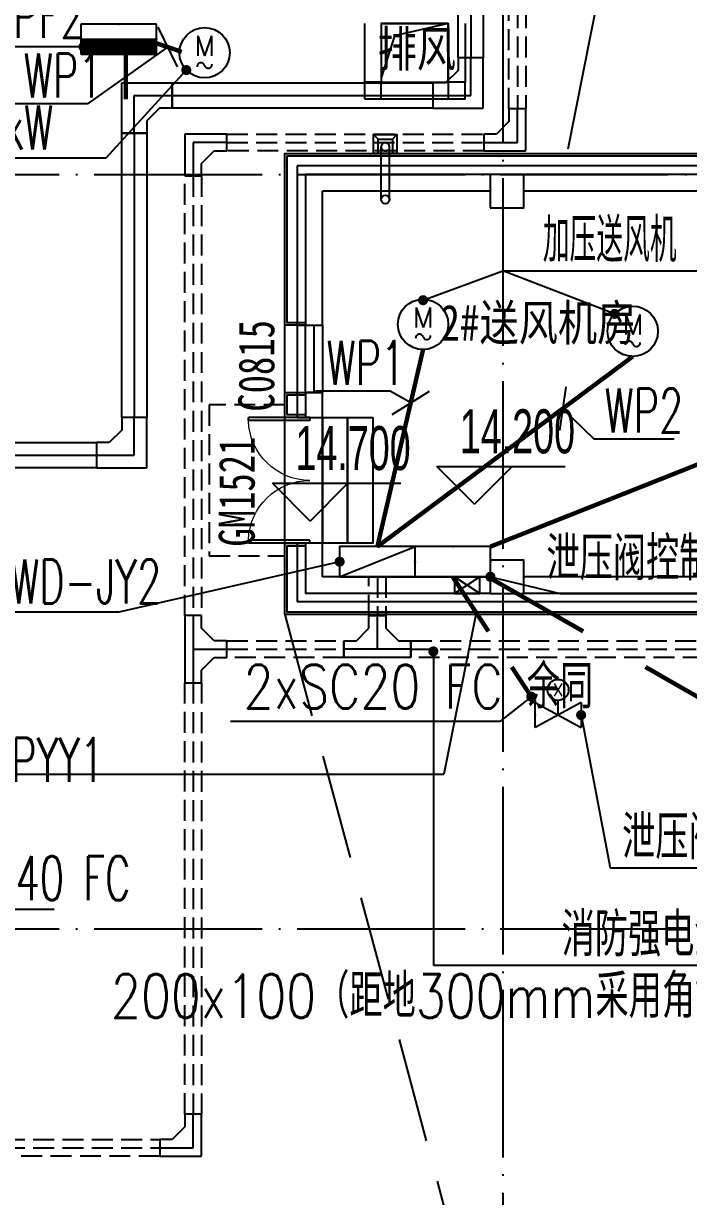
# Model space of a CAD drawing. Extents: x -233336 to 840473, y -28113 to 330904.
# Drawn here: x 98686 to 106615, y 271808 to 285800 of the extents above; entities that cross this region are included whole.
import ezdxf
from ezdxf.enums import TextEntityAlignment as Align
from ezdxf.xclip import XClip

# ---------------------------------------------------------------- set-up
doc = ezdxf.new("R2010")
doc.units = 0
doc.header["$LTSCALE"] = 1000
doc.header["$XCLIPFRAME"] = 2
for name, pattern in [('104-14# 核心筒$0$DOTE', [2.42, 2, -0.2, 0.02, -0.2]), ('DASH', [0.35, 0.25, -0.1]), ('X-104 14#平面$0$$0$DASH', [0.35, 0.25, -0.1]), ('X-104 14#平面$0$DASH', [0.35, 0.25, -0.1])]:
    doc.linetypes.add(name, pattern=pattern)
doc.layers.get('0').update_dxf_attribs({"linetype": 'CONTINUOUS'})
for name, color, linetype in [('104-14# 核心筒$0$A_AXIS-轴线', 8, '104-14# 核心筒$0$DOTE'), ('CABLETRAY', 130, 'CONTINUOUS'), ('CABLETRAY_DIM', 80, 'CONTINUOUS'), ('CABLETRAY_DOTE', 160, 'CONTINUOUS'), ('DIM-动力', 80, 'CONTINUOUS'), ('DIM-插座', 80, 'CONTINUOUS'), ('DIM-箱柜', 80, 'CONTINUOUS'), ('EQUIP-动力', 80, 'CONTINUOUS'), ('EQUIP-箱柜', 80, 'CONTINUOUS'), ('WIRE-动力', 50, 'CONTINUOUS'), ('WIRE-插座', 160, 'CONTINUOUS'), ('X-104 14#平面$0$01-标注_标高', 8, 'CONTINUOUS'), ('X-104 14#平面$0$02-TEXT_房间', 9, 'CONTINUOUS'), ('X-104 14#平面$0$02-TEXT_标注', 9, 'CONTINUOUS'), ('X-104 14#平面$0$02-TEXT_门窗', 9, 'CONTINUOUS'), ('X-104 14#平面$0$A-C_玻璃幕墙', 8, 'CONTINUOUS'), ('X-104 14#平面$0$A-C_窗', 8, 'CONTINUOUS'), ('X-104 14#平面$0$A-C_门', 8, 'CONTINUOUS'), ('X-104 14#平面$0$A-O_分水线', 8, 'CONTINUOUS'), ('X-104 14#平面$0$A-O_屋面', 8, 'CONTINUOUS'), ('X-104 14#平面$0$A-SUR_保温', 8, 'CONTINUOUS'), ('X-104 14#平面$0$A-SUR_看线', 8, 'CONTINUOUS'), ('X-104 14#平面$0$A-TECH_电气', 8, 'CONTINUOUS'), ('X-104 14#平面$0$A_STR-砌块墙', 7, 'CONTINUOUS'), ('X-104 14#平面$0$A_STR-砼柱', 8, 'CONTINUOUS'), ('X-104 14#平面$0$DUCT-新风管立管', 3, 'CONTINUOUS'), ('X-104 14#平面$0$图例', 7, 'CONTINUOUS')]:
    doc.layers.add(name, color=color, linetype=linetype)
doc.styles.add('_TCH_DIM', font='ROMANS2', dxfattribs={"width": 0.8, "bigfont": 'HZDF2'})
doc.styles.add('_TCH_LABEL', font='COMPLEX', dxfattribs={"bigfont": 'GBCBIG'})
doc.styles.add('_TEL_DIM', font='ROMANS2', dxfattribs={"width": 0.8, "height": 3.5, "bigfont": 'HZDF2'})
doc.styles.add('X-104 14#平面$0$_TCH_DIM', font='ros.shx', dxfattribs={"width": 0.8, "bigfont": 'jd.shx'})
doc.styles.add('X-104 14#平面$0$_TCH_SPACE', font='STXIHEI.TTF', dxfattribs={"width": 0.8, "height": 5})
doc.styles.add('X-104 14#平面$0$_TCH_WINDOW', font='STXIHEI.TTF', dxfattribs={"width": 0.75, "height": 3.5})
doc.styles.add('X-104 14#平面$0$Standard', font='STXIHEI.TTF', dxfattribs={"width": 0.8})

# ---------------------------------------------------------------- blocks, each defined once
blk = doc.blocks.new('$equip$00001811')
blk.add_circle((0, 0), 0.5)
for centre, radius, start, end in [((-0.073, -0.273), 0.0768, 17.2272, 184.2164), ((0.073, -0.227), 0.0769, 197.2591, 5.1179)]:
    blk.add_arc(centre, radius, start, end)
at = {"color": 7, "style": '_TEL_DIM'}
blk.add_attdef('$TEXT$', text='', height=0.4, dxfattribs=at).set_placement((0.001, 0.137), align=Align.MIDDLE_CENTER)
at = {"color": 7, "style": '_TEL_DIM', "flags": 1}
blk.add_attdef('A', text='', height=0.00002, dxfattribs=at).set_placement((0, 0), align=Align.MIDDLE_CENTER)
blk = doc.blocks.new('104-14# 核心筒')
at = {"layer": '104-14# 核心筒$0$A_AXIS-轴线'}
for p, q in [((104400, 317833.6), (104400, 259754.9)), ((-9370.1, 284000), (120259.9, 284000)), ((-9370.1, 275000), (120259.9, 275000))]:
    blk.add_line(p, q, dxfattribs=at)
blk = doc.blocks.new('X-104 14#平面$0$0000')
for p, q in [((68587, 39539), (63777, 15271)), ((62677, 9721), (62299, 7817)), ((45350, 7817), (62299, 7817))]:
    blk.add_line(p, q)
blk = doc.blocks.new('X-104 14#平面$0$A$C6C68079C')
at = {"layer": 'X-104 14#平面$0$图例'}
for p, q in [((91, 87), (145, 141)), ((91, -87), (145, -137))]:
    blk.add_line(p, q, dxfattribs=at)
for points in [[(-80, -137), (-80, 141), (145, 141), (145, -137)], [(-80, -87), (-80, 87), (91, 87), (91, -87)]]:
    blk.add_lwpolyline(points, close=True, dxfattribs=at)
blk = doc.blocks.new('*U95')
blk.add_lwpolyline([(200, 0), (200, 300), (0, 300), (0, 0), (200, 0), (0, 300), (0, 0), (200, 300)])
blk = doc.blocks.new('X-104 14#平面$0$dd')
at = {"layer": 'X-104 14#平面$0$A-TECH_电气', "rotation": 90}
blk.add_blockref('*U95', (104188, -20100), dxfattribs=at)
blk = doc.blocks.new('_FZHK')
blk.add_lwpolyline([(-0.5, -0.5), (0.5, -0.5), (0.5, 0.5), (-0.5, 0.5)], close=True)
blk = doc.blocks.new('X-104 14#平面$0$$DorLib2D$00000002')
for p, q in [((-0.5, 0), (-0.5, 0.4875)), ((-0.475, 0.4875), (-0.5, 0.4875)), ((-0.475, 0), (-0.475, 0.4875)), ((0.475, 0), (0.475, 0.4875)), ((0.475, 0.4875), (0.5, 0.4875)), ((0.5, 0), (0.5, 0.4875)), ((-0.5, 0), (-0.475, 0)), ((0.5, 0), (0.475, 0))]:
    blk.add_line(p, q)
at = {"lineweight": 13}
for centre, start, end in [((-0.4875, 0), 0, 88.53072), ((0.4875, 0), 91.46928, 180)]:
    blk.add_arc(centre, 0.4875, start, end, dxfattribs=at)
blk = doc.blocks.new('X-104 14#平面$0$$TCHSYS$WIN2D')
for p, q in [((-0.5, 0.5), (0.5, 0.5)), ((-0.5, 0.5), (-0.5, -0.5)), ((0.5, 0.5), (0.5, -0.5)), ((0.5, 0.167), (-0.5, 0.167)), ((0.5, -0.167), (-0.5, -0.167)), ((-0.5, -0.5), (0.5, -0.5))]:
    blk.add_line(p, q)
blk = doc.blocks.new('X-104 14#平面')
blk.add_lwpolyline([(102950, 285100), (103750, 285100), (103750, 285800), (102950, 285800)], close=True)
at = {"layer": 'X-104 14#平面$0$01-标注_标高'}
for p, q in [((104062.4, 280065.1), (103612.4, 280515.1)), ((103612.4, 280515.1), (105144.3, 280515.1)), ((104062.4, 280065.1), (104512.4, 280515.1)), ((102102.8, 279865.1), (101652.8, 280315.1)), ((101652.8, 280315.1), (103184.7, 280315.1)), ((102102.8, 279865.1), (102552.8, 280315.1))]:
    blk.add_line(p, q, dxfattribs=at)
at = {"layer": 'X-104 14#平面$0$02-TEXT_标注', "linetype": 'X-104 14#平面$0$DASH', "ltscale": 5}
blk.add_lwpolyline([(101800, 278750), (110552.4, 246198.1)], dxfattribs=at)
at = {"layer": 'X-104 14#平面$0$A-C_玻璃幕墙'}
for points in [[(102050, 282200), (101800, 282200), (101800, 284250), (107750, 284250), (107750, 284000)], [(102050, 282230), (101830, 282230), (101830, 284220), (107720, 284220), (107720, 284000)], [(102050, 281100), (101800, 281100), (101800, 281400), (102050, 281400)], [(102050, 281130), (101830, 281130), (101830, 281370), (102050, 281370)], [(108000, 279000), (108000, 278750), (101800, 278750), (101800, 279600), (102050, 279600)], [(107970, 279000), (107970, 278780), (101830, 278780), (101830, 279570), (102050, 279570)]]:
    blk.add_lwpolyline(points, dxfattribs=at)
at = {"layer": 'X-104 14#平面$0$A-C_门'}
blk.add_line((102250, 281100), (102250, 279600), dxfattribs=at)
for points in [[(102550, 281100), (102550, 279600), (102250, 279600), (102250, 281100)], [(102850, 281100), (102850, 279600), (102550, 279600), (102550, 281100)]]:
    blk.add_lwpolyline(points, close=True, dxfattribs=at)
at = {"layer": 'X-104 14#平面$0$A-O_分水线'}
for p, q in [((102950, 283700), (102950, 284330)), ((103050, 283700), (103050, 284330))]:
    blk.add_line(p, q, dxfattribs=at)
blk.add_circle((103000, 283700), 50, dxfattribs=at)
blk.add_arc((103000, 284330), 50, 0, 180, dxfattribs=at)
at = {"layer": 'X-104 14#平面$0$A-O_分水线', "linetype": 'X-104 14#平面$0$$0$DASH', "ltscale": 0.2}
blk.add_arc((103000, 284330), 50, 180, 0, dxfattribs=at)
at = {"layer": 'X-104 14#平面$0$A-O_屋面', "linetype": 'X-104 14#平面$0$DASH'}
blk.add_lwpolyline([(101800, 281250), (100900, 281250), (100900, 279450), (101800, 279450)], dxfattribs=at)
at = {"layer": 'X-104 14#平面$0$A-SUR_保温'}
for p, q in [((104500, 284100), (101950, 284100)), ((101950, 284100), (101950, 282200)), ((107450, 284100), (104500, 284100)), ((101950, 282200), (102050, 282200)), ((101950, 281400), (102050, 281400)), ((101950, 281400), (101950, 281100)), ((101950, 281100), (102050, 281100)), ((101950, 279600), (102050, 279600)), ((101950, 279600), (101950, 278900)), ((104400, 278900), (101950, 278900)), ((107450, 278900), (104400, 278900))]:
    blk.add_line(p, q, dxfattribs=at)
at = {"layer": 'X-104 14#平面$0$A-SUR_看线'}
for p, q in [((101800, 281400), (101800, 282200)), ((101800, 279600), (101800, 281100))]:
    blk.add_line(p, q, dxfattribs=at)
at = {"layer": 'X-104 14#平面$0$A_STR-砌块墙'}
for p, q in [((102750, 285800), (102750, 285100)), ((102950, 285800), (103750, 285800)), ((102950, 285800), (102950, 285100)), ((103750, 285800), (103750, 285100)), ((103950, 285800), (103950, 285100)), ((102950, 285100), (103750, 285100)), ((102950, 284900), (103750, 284900)), ((104250, 284000), (102050, 284000)), ((102050, 284000), (102050, 282200)), ((107450, 284000), (104650, 284000)), ((104250, 283800), (102250, 283800)), ((102250, 282200), (102250, 283800)), ((107450, 283800), (104650, 283800)), ((102050, 282200), (102250, 282200)), ((102050, 281400), (102050, 281100)), ((102250, 281400), (102050, 281400)), ((102250, 281100), (102250, 281400)), ((102050, 281100), (102250, 281100)), ((102250, 279600), (102050, 279600)), ((102050, 279600), (102050, 279000)), ((102250, 279200), (102250, 279600)), ((104250, 279200), (102250, 279200)), ((107450, 279200), (104650, 279200)), ((104250, 279000), (102050, 279000)), ((107450, 279000), (104650, 279000))]:
    blk.add_line(p, q, dxfattribs=at)
at = {"layer": 'X-104 14#平面$0$DUCT-新风管立管'}
blk.add_lwpolyline([(103750, 285800), (102950, 285800), (102950, 285100), (103750, 285100), (103750, 285800), (103108.9, 285651.9), (102950, 285150.1)], dxfattribs=at)
ref = blk.add_blockref('104-14# 核心筒', (0, 0))
XClip(ref).set_block_clipping_path([(-38664.3623821461, -25500), (139216.5485069363, 330900)])
blk.add_blockref('X-104 14#平面$0$dd', (-62.7, 299100))
at = {"color": 5, "rotation": 89.99999999999999}
blk.add_blockref('X-104 14#平面$0$A$C6C68079C', (103000, 284330), dxfattribs=at)
at = {"layer": 'X-104 14#平面$0$A-C_窗'}
ref = blk.add_blockref('X-104 14#平面$0$$TCHSYS$WIN2D', (102100, 281800), dxfattribs=dict(at, xscale=800, yscale=-300, zscale=300, rotation=270))
ref.add_attrib('A', 'C0815', (101675.8, 281170), dxfattribs={"layer": 'X-104 14#平面$0$02-TEXT_门窗', "height": 428.14, "rotation": 90, "style": 'X-104 14#平面$0$_TCH_WINDOW', "width": 0.75})
at = {"layer": 'X-104 14#平面$0$A-C_门'}
ref = blk.add_blockref('X-104 14#平面$0$$DorLib2D$00000002', (102100, 280350), dxfattribs=dict(at, xscale=1500, yscale=-1500, zscale=300, rotation=270))
ref.add_attrib('A', 'GM1521', (101442.3, 279561), dxfattribs={"layer": 'X-104 14#平面$0$02-TEXT_门窗', "height": 428.14, "rotation": 90, "style": 'X-104 14#平面$0$_TCH_WINDOW', "width": 0.75})
at = {"layer": 'X-104 14#平面$0$A-O_分水线'}
blk.add_blockref('X-104 14#平面$0$0000', (41400, 269028.8), dxfattribs=at)
at = {"layer": 'X-104 14#平面$0$A_STR-砼柱'}
for p, xscale, yscale, zscale in [((102850, 285000, 3000), 200, 200, 200), ((103850, 285000, 3000), 200, 200, 200), ((104450, 283800), 400, 400, 400), ((104450, 279200), 400, 400, 400)]:
    blk.add_blockref('_FZHK', p, dxfattribs=dict(at, xscale=xscale, yscale=yscale, zscale=zscale))
at = {"layer": 'X-104 14#平面$0$01-标注_标高', "color": 7, "style": 'X-104 14#平面$0$_TCH_DIM', "width": 0.64}
for s, p in [('14.200', (103887.3, 280672.6)), ('14.700', (101927.7, 280472.6))]:
    blk.add_text(s, height=525, dxfattribs=at).set_placement(p)
at = {"layer": 'X-104 14#平面$0$02-TEXT_房间', "style": 'X-104 14#平面$0$_TCH_SPACE', "width": 0.8}
blk.add_text('2#送风机房', height=428.14, dxfattribs=at).set_placement((103656.9, 282016.5))
at = {"layer": 'X-104 14#平面$0$02-TEXT_标注', "style": 'X-104 14#平面$0$Standard', "width": 0.8}
blk.add_text('排风', height=428.14, dxfattribs=at).set_placement((102908.1, 285282.5, 3000))
blk = doc.blocks.new('$equip$00001416')
for p, q in [((0.75, 0.6), (-0.75, 0.6)), ((-0.75, 0), (0.75, 0.6)), ((-0.75, 0.6), (-0.75, 0)), ((0.75, 0), (0.75, 0.6)), ((-0.75, 0), (0.75, 0))]:
    blk.add_line(p, q)
for p in [(0, 0.6), (-0.75, 0.3), (0.75, 0.3), (0, 0)]:
    blk.add_point(p)
at = {"style": '_TCH_LABEL', "flags": 9}
blk.add_attdef('A', (0, 0), '', height=0.00002, dxfattribs=at)
blk = doc.blocks.new('*X5')
at = {"color": 0}
for p, q in [((-250, 32.8), (-182.8, 100)), ((-250, 68.2), (-218.2, 100)), ((-247.5, 0), (-147.5, 100)), ((-212.1, 0), (-112.1, 100)), ((-176.8, 0), (-76.8, 100)), ((-141.4, 0), (-41.4, 100)), ((-106.1, 0), (-6.1, 100)), ((-70.7, 0), (29.3, 100)), ((-35.4, 0), (64.6, 100)), ((0, 0), (100, 100)), ((35.4, 0), (135.4, 100)), ((70.7, 0), (170.7, 100)), ((106.1, 0), (206.1, 100)), ((141.4, 0), (241.4, 100)), ((176.8, 0), (250, 73.2)), ((212.1, 0), (250, 37.9)), ((247.5, 0), (250, 2.5))]:
    blk.add_line(p, q, dxfattribs=at)
blk = doc.blocks.new('$equip$00001414')
for p, q in [((0.75, 0.6), (-0.75, 0.6)), ((-0.75, 0.6), (-0.75, 0)), ((0.75, 0), (0.75, 0.6)), ((-0.75, 0.3), (0.75, 0.3)), ((-0.75, 0), (0.75, 0))]:
    blk.add_line(p, q)
at = {"const_width": 0.3}
blk.add_lwpolyline([(-0.75, 0.15), (0.75, 0.15)], dxfattribs=at)
for p in [(0, 0.6), (-0.75, 0.3), (0.75, 0.3), (0, 0)]:
    blk.add_point(p)
at = {"xscale": 0.00300000000061118, "yscale": 0.00300000000061118, "zscale": 0.00300000000061118}
blk.add_blockref('*X5', (0, 0), dxfattribs=at)
at = {"style": '_TCH_LABEL', "flags": 9}
blk.add_attdef('A', (0, 0), '', height=0.00002, dxfattribs=at)
blk = doc.blocks.new('$equip$00001413')
for p, q in [((0.75, 0.6), (-0.75, 0.6)), ((-0.75, 0.6), (-0.75, 0)), ((0.75, 0), (0.75, 0.6)), ((-0.75, 0), (0.75, 0))]:
    blk.add_line(p, q)
for p in [(0, 0.6), (-0.75, 0.3), (0.75, 0.3), (0, 0)]:
    blk.add_point(p)
at = {"style": '_TCH_LABEL', "flags": 9}
blk.add_attdef('A', (0, 0), '', height=0.00002, dxfattribs=at)
blk = doc.blocks.new('$equip$00002601')
for p, q in [((0, -0.6), (0, -0.25)), ((-0.55, -0.9), (-0.55, -0.3)), ((-0.55, -0.3), (0.55, -0.9)), ((0.55, -0.3), (-0.55, -0.9)), ((0.55, -0.3), (0.55, -0.9))]:
    blk.add_line(p, q)
blk.add_circle((0, 0), 0.25)
for p in [(-0.25, 0), (0, 0.25), (0.25, 0), (-0.55, -0.6), (0.55, -0.6)]:
    blk.add_point(p)
at = {"color": 7, "style": '_TEL_DIM'}
blk.add_attdef('$TEXT$', text='', height=0.3, dxfattribs=at).set_placement((0, 0), align=Align.MIDDLE_CENTER)
at = {"color": 7, "style": '_TEL_DIM', "flags": 1}
blk.add_attdef('A', text='', height=0.00002, dxfattribs=at).set_placement((0, 0), align=Align.MIDDLE_CENTER)

msp = doc.modelspace()

# ---------------------------------------------------------------- linework, layer by layer
at = {"layer": 'CABLETRAY', "linetype": 'DASH'}
for p, q in [((104474, 284781), (104474, 292994.6)), ((104674, 292994.6), (104674, 284781)), ((104674, 284781), (104474, 284781)), ((101109.7, 284281), (101109.7, 284481)), ((101109.7, 284481), (104174, 284481)), ((104174, 284481), (104174, 284281)), ((104174, 284281), (101109.7, 284281)), ((100609.7, 278736.7), (100609.7, 283981)), ((100609.7, 283981), (100809.7, 283981)), ((100809.7, 283981), (100809.7, 278736.7)), ((102805.1, 278736.7), (102805.1, 279200)), ((102805.1, 279200), (103005.1, 279200)), ((103005.1, 279200), (103005.1, 278736.7)), ((100809.7, 278736.7), (100609.7, 278736.7)), ((103005.1, 278736.7), (102805.1, 278736.7)), ((101109.7, 278236.7), (101109.7, 278436.7)), ((101109.7, 278436.7), (102505.1, 278436.7)), ((102505.1, 278436.7), (102505.1, 278236.7)), ((103305.1, 278236.7), (103305.1, 278436.7)), ((103305.1, 278436.7), (109947.4, 278436.7)), ((102505.1, 278236.7), (101109.7, 278236.7)), ((109947.4, 278236.7), (103305.1, 278236.7)), ((100609.7, 272789.8), (100609.7, 277936.7)), ((100609.7, 277936.7), (100809.7, 277936.7)), ((100809.7, 277936.7), (100809.7, 272789.8)), ((100809.7, 272789.8), (100609.7, 272789.8)), ((86550, 272489.8), (100309.7, 272489.8)), ((100309.7, 272489.8), (100309.7, 272289.8)), ((100309.7, 272289.8), (86550, 272289.8))]:
    msp.add_line(p, q, dxfattribs=at)
at = {"layer": 'CABLETRAY'}
for p, q in [((103868.2, 285389.9), (103868.2, 288659.3)), ((104168.2, 288659.3), (104168.2, 285389.9)), ((104168.2, 285389.9), (103868.2, 285389.9)), ((103868.2, 285389.9), (103868.2, 285239.9)), ((104168.2, 285389.9), (103868.2, 285389.9)), ((104168.2, 284789.9), (104168.2, 285389.9)), ((103868.2, 285239.9), (103718.2, 285089.9)), ((99857.1, 284489.9), (99857.1, 285089.9)), ((99857.1, 285089.9), (100457.1, 285089.9)), ((100457.1, 284789.9), (100457.1, 285089.9)), ((100457.1, 285089.9), (103568.2, 285089.9)), ((100457.1, 285089.9), (100457.1, 284789.9)), ((103568.2, 285089.9), (103568.2, 284789.9)), ((103718.2, 285089.9), (103568.2, 285089.9)), ((103568.2, 285089.9), (103568.2, 284789.9)), ((100307.1, 284789.9), (100157.1, 284639.9)), ((100457.1, 284789.9), (100307.1, 284789.9)), ((103568.2, 284789.9), (100457.1, 284789.9)), ((103568.2, 284789.9), (104168.2, 284789.9)), ((104674, 284781), (104474, 284781)), ((104474, 284781), (104474, 284631)), ((104674, 284281), (104674, 284781)), ((100157.1, 284639.9), (100157.1, 284489.9)), ((104474, 284631), (104324, 284481)), ((99857.1, 281100.2), (99857.1, 284489.9)), ((99857.1, 284489.9), (100157.1, 284489.9)), ((100157.1, 284489.9), (99857.1, 284489.9)), ((100157.1, 284489.9), (100157.1, 281100.2)), ((101109.7, 284481), (100609.7, 284481)), ((100609.7, 284481), (100609.7, 283981)), ((101109.7, 284281), (101109.7, 284481)), ((104324, 284481), (104174, 284481)), ((104174, 284481), (104174, 284281)), ((100809.7, 284131), (100959.7, 284281)), ((100959.7, 284281), (101109.7, 284281)), ((104174, 284281), (104674, 284281)), ((100809.7, 283981), (100809.7, 284131)), ((100609.7, 283981), (100809.7, 283981)), ((100157.1, 281100.2), (99857.1, 281100.2)), ((100157.1, 281100.2), (99857.1, 281100.2)), ((99857.1, 281100.2), (99857.1, 280950.2)), ((100157.1, 280500.2), (100157.1, 281100.2)), ((99857.1, 280950.2), (99707.1, 280800.2)), ((92213.5, 280800.2), (99557.1, 280800.2)), ((99557.1, 280800.2), (99557.1, 280500.2)), ((99707.1, 280800.2), (99557.1, 280800.2)), ((99557.1, 280800.2), (99557.1, 280500.2)), ((99557.1, 280500.2), (92213.5, 280500.2)), ((99557.1, 280500.2), (100157.1, 280500.2)), ((100609.7, 278736.7), (100609.7, 277936.7)), ((100809.7, 278736.7), (100609.7, 278736.7)), ((100809.7, 278586.7), (100809.7, 278736.7)), ((102805.1, 278586.7), (102805.1, 278736.7)), ((102805.1, 278736.7), (103005.1, 278736.7)), ((103005.1, 278736.7), (103005.1, 278586.7)), ((100959.7, 278436.7), (100809.7, 278586.7)), ((102655.1, 278436.7), (102805.1, 278586.7)), ((103005.1, 278586.7), (103155.1, 278436.7)), ((101109.7, 278436.7), (100959.7, 278436.7)), ((101109.7, 278236.7), (101109.7, 278436.7)), ((102505.1, 278236.7), (102505.1, 278436.7)), ((102505.1, 278436.7), (102655.1, 278436.7)), ((103155.1, 278436.7), (103305.1, 278436.7)), ((103305.1, 278436.7), (103305.1, 278236.7)), ((100809.7, 278086.7), (100959.7, 278236.7)), ((100959.7, 278236.7), (101109.7, 278236.7)), ((103305.1, 278236.7), (102505.1, 278236.7)), ((100809.7, 277936.7), (100809.7, 278086.7)), ((100609.7, 277936.7), (100809.7, 277936.7)), ((100809.7, 272789.8), (100609.7, 272789.8)), ((100609.7, 272789.8), (100609.7, 272639.8)), ((100809.7, 272289.8), (100809.7, 272789.8)), ((100609.7, 272639.8), (100459.7, 272489.8)), ((100459.7, 272489.8), (100309.7, 272489.8)), ((100309.7, 272489.8), (100309.7, 272289.8)), ((100309.7, 272289.8), (100809.7, 272289.8))]:
    msp.add_line(p, q, dxfattribs=at)
at = {"layer": 'CABLETRAY_DIM'}
for p, q in [((103572.3, 278310), (103572.3, 274568.3)), ((103572.3, 274568.3), (111241.1, 274568.3))]:
    msp.add_line(p, q, dxfattribs=at)
at = {"layer": 'CABLETRAY_DIM', "const_width": 60}
msp.add_lwpolyline([(103572.3, 278340, 1), (103572.3, 278280, 1)], format="xyb", close=True, dxfattribs=at)
at = {"layer": 'CABLETRAY_DOTE', "linetype": 'DASH'}
for p, q in [((104574, 292994.6), (104574, 284781)), ((101109.7, 284381), (104174, 284381)), ((100709.7, 283981), (100709.7, 278736.7)), ((102905.1, 279200), (102905.1, 278736.7)), ((101109.7, 278336.7), (102505.1, 278336.7)), ((103305.1, 278336.7), (109947.4, 278336.7)), ((100709.7, 277936.7), (100709.7, 272789.8)), ((86550, 272389.8), (100309.7, 272389.8))]:
    msp.add_line(p, q, dxfattribs=at)
at = {"layer": 'CABLETRAY_DOTE'}
for p, q in [((104018.2, 288659.3), (104018.2, 285389.9)), ((104018.2, 284939.9), (104018.2, 285389.9)), ((100007.1, 284489.9), (100007.1, 284939.9)), ((100007.1, 284939.9), (100457.1, 284939.9)), ((100457.1, 284939.9), (103568.2, 284939.9)), ((103568.2, 284939.9), (104018.2, 284939.9)), ((104574, 284381), (104574, 284781)), ((100007.1, 284489.9), (100007.1, 281100.2)), ((101109.7, 284381), (100709.7, 284381)), ((100709.7, 284381), (100709.7, 283981)), ((104174, 284381), (104574, 284381)), ((100007.1, 280650.2), (100007.1, 281100.2)), ((92213.5, 280650.2), (99557.1, 280650.2)), ((99557.1, 280650.2), (100007.1, 280650.2)), ((100709.7, 278736.7), (100709.7, 277936.7)), ((102905.1, 278336.7), (102905.1, 278736.7)), ((100709.7, 278336.7), (101109.7, 278336.7)), ((103305.1, 278336.7), (102505.1, 278336.7)), ((100709.7, 272389.8), (100709.7, 272789.8)), ((100309.7, 272389.8), (100709.7, 272389.8))]:
    msp.add_line(p, q, dxfattribs=at)
at = {"layer": 'DIM-动力'}
for p, q in [((100286.7, 285754.2), (100519.6, 285283.7)), ((103080.1, 281137), (103525.6, 281414.8)), ((105152, 281465.2), (105076.1, 280945.8))]:
    msp.add_line(p, q, dxfattribs=at)
at = {"layer": 'DIM-动力', "color": 80}
for p, q in [((100626.9, 285244), (99667.2, 284191.4)), ((99667.2, 284191.4), (95425.3, 284191.4)), ((103450, 282499.2), (104400, 282847.9)), ((105733.7, 282336.1), (104400, 282847.9)), ((104400, 282847.9), (107965.2, 282847.9)), ((105334.4, 277550.9), (105680.3, 275726.6)), ((105680.3, 275726.6), (111142.5, 275726.6)), ((94143.7, 275237.2), (99052.9, 275237.2))]:
    msp.add_line(p, q, dxfattribs=at)
at = {"layer": 'DIM-动力'}
for points in [[(100403.1, 285519), (99447.8, 284840.4)], [(99447.8, 284840.4), (98559.7, 284840.4)], [(103057.5, 281412.9), (102169.3, 281412.9)], [(103302.8, 281275.9), (103057.5, 281412.9)], [(105114.1, 281205.5), (105483.9, 280844.4)], [(105483.9, 280844.4), (106441.6, 280844.4)]]:
    msp.add_lwpolyline(points, dxfattribs=at)
at = {"layer": 'DIM-动力', "color": 80, "const_width": 60}
for points in [[(100647.1, 285266.2, 1), (100606.7, 285221.9, 1)], [(103421.8, 282488.9, 1), (103478.2, 282509.5, 1)], [(105761.7, 282325.3, 1), (105705.6, 282346.8, 1)], [(105328.9, 277580.4, 1), (105340, 277521.4, 1)]]:
    msp.add_lwpolyline(points, format="xyb", close=True, dxfattribs=at)
at = {"layer": 'DIM-插座', "color": 80}
for p, q in [((104739.7, 277769.3), (104364.2, 277473.3)), ((104364.2, 277473.3), (101153, 277473.3))]:
    msp.add_line(p, q, dxfattribs=at)
at = {"layer": 'DIM-插座', "color": 80, "const_width": 60}
msp.add_lwpolyline([(104763.2, 277787.9, 1), (104716.1, 277750.7, 1)], format="xyb", close=True, dxfattribs=at)
at = {"layer": 'DIM-箱柜'}
for p, q in [((99401.2, 285522), (98318.9, 285522)), ((102455.1, 279380), (99821.8, 278777.9)), ((104253.1, 279200), (105084.7, 279000)), ((105084.7, 279000), (110025.9, 279000)), ((99821.8, 278777.9), (97161.2, 278777.9))]:
    msp.add_line(p, q, dxfattribs=at)
at = {"layer": 'DIM-箱柜', "const_width": 60}
for points in [[(99431.2, 285522, 1), (99371.2, 285522, 1)], [(102484.3, 279386.7, 1), (102425.9, 279373.3, 1)], [(104223.9, 279207, 1), (104282.3, 279193, 1)]]:
    msp.add_lwpolyline(points, format="xyb", close=True, dxfattribs=at)
at = {"layer": 'WIRE-动力', "color": 50, "const_width": 52.5}
for points in [[(100270.4, 285563.8), (100572.6, 285461.7)], [(99907.1, 284895.9), (99907.1, 285432)], [(102905.1, 279560), (103450, 281910.8)], [(102905.1, 279560), (105950, 281828.2)]]:
    msp.add_lwpolyline(points, dxfattribs=at)
at = {"layer": 'WIRE-插座', "color": 160, "const_width": 52.5}
for points in [[(104253.1, 279560), (107650, 280907.2)], [(103803.1, 279200), (104229.2, 278549.2)], [(105359.2, 278549.2), (104223.1, 279200)], [(104507.4, 278124.2), (104784.4, 277700.9)], [(108218.7, 276911), (106101.1, 278124.2)]]:
    msp.add_lwpolyline(points, dxfattribs=at)

# ---------------------------------------------------------------- block references
msp.add_blockref('X-104 14#平面', (0, 0))
at = {"layer": 'EQUIP-动力', "color": 80}
for name, p, xscale, yscale, zscale, values in [('$equip$00001811', (100845, 285450, 3000), 600, 600, 600, {'$TEXT$': 'M'}), ('$equip$00001811', (103450, 282210.8, 3000), 600, 600, 600, {'$TEXT$': 'M'}), ('$equip$00001811', (105950, 282128.2, 3000), 600, 600, 600, {'$TEXT$': 'M'}), ('$equip$00002601', (105059.4, 277850.9, 3000), 500, 500, 500, {'$TEXT$': 'X'})]:
    msp.add_blockref(name, p, dxfattribs=dict(at, xscale=xscale, yscale=yscale, zscale=zscale)).add_auto_attribs(values)
at = {"layer": 'EQUIP-箱柜', "color": 80, "xscale": 600, "yscale": 600, "zscale": 600}
for name, p in [('$equip$00001414', (99820.4, 285432)), ('$equip$00001416', (102905.1, 279200)), ('$equip$00001413', (103803.1, 279200))]:
    msp.add_blockref(name, p, dxfattribs=at)

# ---------------------------------------------------------------- texts
at = {"layer": 'CABLETRAY_DIM', "color": 7, "style": '_TCH_DIM', "width": 0.8}
for s, p in [('消防强电金属槽盒（室外防水型）', (105101.1, 274673.3)), ('200x100（距地300mm采用角钢支架明敷设，做防腐处理）', (99728.5, 273938.3))]:
    msp.add_text(s, height=520.866, dxfattribs=at).set_placement(p)
at = {"layer": 'DIM-动力', "color": 7, "style": '_TEL_DIM'}
for s, height, width, p in [('WP1', 525, 0.64, (98690.9, 284915.4)), ('卫生间排风机 2.2kW', 525, 0.64, (95582.8, 284296.4)), ('加压送风机 7.5kW ', 525, 0.64, (104877.2, 282952.9)), ('WP1', 525, 0.64, (102300.6, 281487.9)), ('WP2', 525, 0.64, (105615.2, 280919.4)), ('泄压阀详见设备专业（余同）', 520.866, 0.8, (105823.6, 275831.6)), ('B1AP-SY1:WP1 SC40 FC', 525, 0.64, (94330.4, 275342.2))]:
    msp.add_text(s, height=height, dxfattribs=dict(at, width=width)).set_placement(p)
at = {"layer": 'DIM-插座', "color": 7, "style": '_TEL_DIM', "width": 0.8}
msp.add_text('2xSC20 FC 余同', height=520.866, dxfattribs=at).set_placement((101310.5, 277630.8))
at = {"layer": 'DIM-箱柜', "color": 7, "style": '_TEL_DIM'}
for s, height, width, p in [('WD-AP-PF2', 525, 0.64, (96606.1, 285627)), ('泄压阀控制箱x2 厂家配套', 520.866, 0.8, (104921, 279157.5)), ('APE-WD-JY2', 525, 0.64, (97318.7, 278882.9)), ('WD-AP-(B1-2)-PYY1', 525, 0.64, (94549.7, 276753.5))]:
    msp.add_text(s, height=height, dxfattribs=dict(at, width=width)).set_placement(p)

doc.saveas('drawing.dxf')
